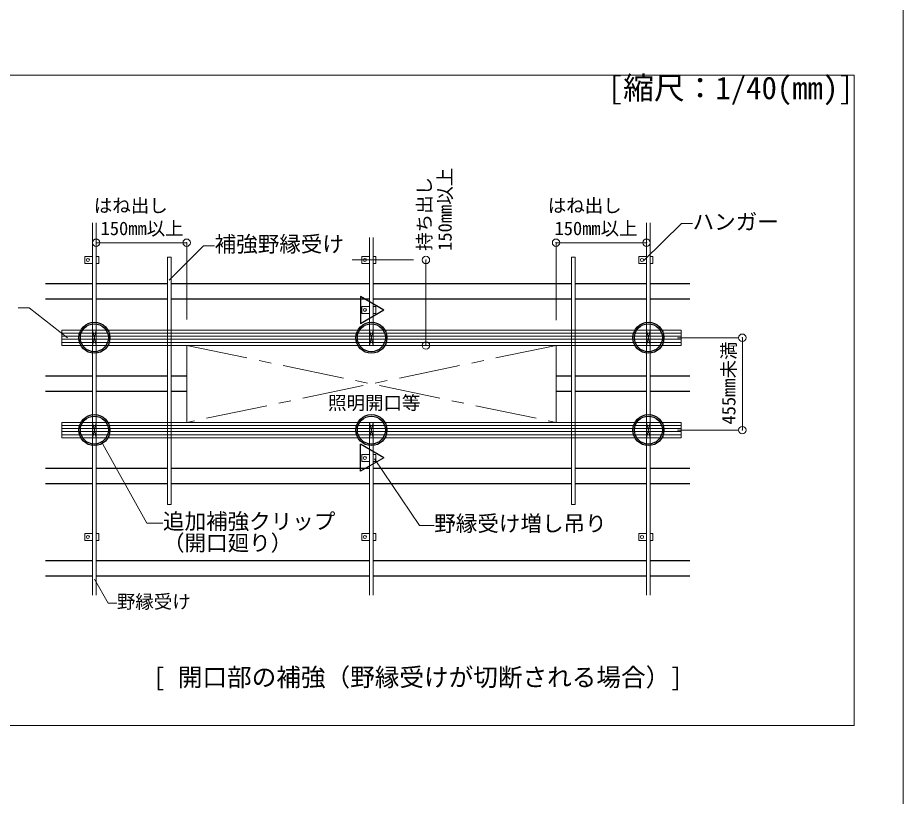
# Model space of a CAD drawing. Units: millimetres, scale not verified. Extents: x -7800 to 7800, y -5387 to 5300.
# Drawn here: x 4923 to 7800, y -35 to 2494 of the extents above; entities that cross this region are included whole.
import ezdxf
from ezdxf.enums import TextEntityAlignment as Align

# ---------------------------------------------------------------- set-up
doc = ezdxf.new("R2010")
doc.units = ezdxf.units.MM
doc.header["$LTSCALE"] = 40
doc.header["$PDMODE"] = 32
doc.header["$PDSIZE"] = 24
doc.linetypes.add('CHAIN1', pattern=[8, 5, -1, 1, -1])
for name, color, linetype, lineweight in [('7-0_中心線', 4, 'CHAIN1', 9), ('7-1_吊り材', 7, 'Continuous', 18), ('7-2_野縁受け', 3, 'Continuous', 18), ('7-3_野縁', 2, 'Continuous', 25), ('7-4_ブレース・補強材', 4, 'Continuous', 9), ('7-5_寸法', 4, 'Continuous', 9), ('7-6_文字', 7, 'Continuous', 18), ('7-A_クリップ', 7, 'Continuous', 18), ('7-C_ビス・アンカーボルト・強調図形', 2, 'Continuous', 25), ('F-3_野縁', 3, 'Continuous', 18)]:
    doc.layers.add(name, color=color, linetype=linetype, lineweight=lineweight)
doc.layers.add('F-6_文字', color=7, linetype='Continuous')
doc.styles.add('ＭＳ ゴシック', font='')
doc.styles.get('ＭＳ ゴシック').set_extended_font_data('MS Gothic')

msp = doc.modelspace()

# ---------------------------------------------------------------- linework, layer by layer
at = {"layer": '7-0_中心線'}
for p, q in [((6008.99, 1707.11), (6249.12, 1707.11)), ((7066.17, 1454.45), (7277.11, 1454.45)), ((5471.86, 1429.45), (6671.86, 1179.45)), ((6671.86, 1429.45), (5471.86, 1179.45)), ((7066.17, 1154.45), (7277.11, 1154.45))]:
    msp.add_line(p, q, dxfattribs=at)
at = {"layer": '7-1_吊り材'}
for p, q in [((5140.86, 1695.64), (5140.86, 1718.64)), ((5140.86, 1718.64), (5165.86, 1718.64)), ((5186.66, 1718.64), (5177.86, 1718.64)), ((5186.66, 1695.64), (5186.66, 1718.64)), ((6040.86, 1695.64), (6040.86, 1718.64)), ((6040.86, 1718.64), (6065.86, 1718.64)), ((6086.66, 1718.64), (6077.86, 1718.64)), ((6086.66, 1695.64), (6086.66, 1718.64)), ((6940.86, 1695.64), (6940.86, 1718.64)), ((6940.86, 1718.64), (6965.86, 1718.64)), ((6986.66, 1718.64), (6977.86, 1718.64)), ((6986.66, 1695.64), (6986.66, 1718.64)), ((5165.86, 1695.64), (5140.86, 1695.64)), ((5177.86, 1695.64), (5186.66, 1695.64)), ((6065.86, 1695.64), (6040.86, 1695.64)), ((6077.86, 1695.64), (6086.66, 1695.64)), ((6965.86, 1695.64), (6940.86, 1695.64)), ((6977.86, 1695.64), (6986.66, 1695.64)), ((6040.86, 1533.35), (6040.86, 1556.35)), ((6040.86, 1556.35), (6065.86, 1556.35)), ((6086.66, 1556.35), (6077.86, 1556.35)), ((6086.66, 1533.35), (6086.66, 1556.35)), ((6065.86, 1533.35), (6040.86, 1533.35)), ((6077.86, 1533.35), (6086.66, 1533.35)), ((6040.86, 1075.54), (6040.86, 1052.54)), ((6065.86, 1075.54), (6040.86, 1075.54)), ((6077.86, 1075.54), (6086.66, 1075.54)), ((6086.66, 1075.54), (6086.66, 1052.54)), ((6040.86, 1052.54), (6065.86, 1052.54)), ((6086.66, 1052.54), (6077.86, 1052.54)), ((5140.86, 795.64), (5140.86, 818.64)), ((5140.86, 818.64), (5165.86, 818.64)), ((5186.66, 818.64), (5177.86, 818.64)), ((5186.66, 795.64), (5186.66, 818.64)), ((6040.86, 795.64), (6040.86, 818.64)), ((6040.86, 818.64), (6065.86, 818.64)), ((6086.66, 818.64), (6077.86, 818.64)), ((6086.66, 795.64), (6086.66, 818.64)), ((6940.86, 795.64), (6940.86, 818.64)), ((6940.86, 818.64), (6965.86, 818.64)), ((6986.66, 818.64), (6977.86, 818.64)), ((5165.86, 795.64), (5140.86, 795.64)), ((5177.86, 795.64), (5186.66, 795.64)), ((6065.86, 795.64), (6040.86, 795.64)), ((6077.86, 795.64), (6086.66, 795.64)), ((6965.86, 795.64), (6940.86, 795.64))]:
    msp.add_line(p, q, dxfattribs=at)
msp.add_lwpolyline([(6977.86, 795.64), (6986.66, 795.64), (6986.66, 818.64)], dxfattribs=at)
for centre in [(5150.86, 1707.14), (6050.86, 1707.14), (6950.86, 1707.14), (6050.86, 1544.85), (6050.86, 1064.04), (5150.86, 807.14), (6050.86, 807.14), (6950.86, 807.14)]:
    msp.add_circle(centre, 5, dxfattribs=at)
at = {"layer": '7-2_野縁受け'}
for p, q in [((5165.86, 1827.68), (5165.86, 618.45)), ((5177.86, 1827.68), (5177.86, 618.45)), ((6965.86, 1827.68), (6965.86, 618.45)), ((6977.86, 1827.68), (6977.86, 618.45)), ((6065.86, 1780.45), (6065.86, 1429.45)), ((6077.86, 1780.45), (6077.86, 1429.45)), ((6065.86, 1429.45), (6077.86, 1429.45)), ((6065.86, 1179.45), (6065.86, 618.45)), ((6065.86, 1179.45), (6077.86, 1179.45)), ((6077.86, 1179.45), (6077.86, 618.45))]:
    msp.add_line(p, q, dxfattribs=at)
at = {"layer": '7-3_野縁'}
for p, q in [((5165.86, 1629.45), (5012.82, 1629.45)), ((5409.86, 1629.45), (5177.86, 1629.45)), ((6065.86, 1629.45), (5421.86, 1629.45)), ((6721.86, 1629.45), (6077.86, 1629.45)), ((6965.86, 1629.45), (6733.86, 1629.45)), ((7106.48, 1629.45), (6977.86, 1629.45)), ((5165.86, 1579.45), (5012.82, 1579.45)), ((5409.86, 1579.45), (5177.86, 1579.45)), ((6065.86, 1579.45), (5421.86, 1579.45)), ((6721.86, 1579.45), (6077.86, 1579.45)), ((6965.86, 1579.45), (6733.86, 1579.45)), ((7106.48, 1579.45), (6977.86, 1579.45)), ((5165.86, 1329.45), (5012.82, 1329.45)), ((5409.86, 1329.45), (5177.86, 1329.45)), ((5471.86, 1329.45), (5421.86, 1329.45)), ((6721.86, 1329.45), (6671.86, 1329.45)), ((6965.86, 1329.45), (6733.86, 1329.45)), ((7106.48, 1329.45), (6977.86, 1329.45)), ((5165.86, 1279.45), (5012.82, 1279.45)), ((5409.86, 1279.45), (5177.86, 1279.45)), ((5471.86, 1279.45), (5421.86, 1279.45)), ((6721.86, 1279.45), (6671.86, 1279.45)), ((6965.86, 1279.45), (6733.86, 1279.45)), ((7106.48, 1279.45), (6977.86, 1279.45)), ((5165.86, 1029.45), (5012.82, 1029.45)), ((5409.86, 1029.45), (5177.86, 1029.45)), ((6065.86, 1029.45), (5421.86, 1029.45)), ((6721.86, 1029.45), (6077.86, 1029.45)), ((6965.86, 1029.45), (6733.86, 1029.45)), ((7106.48, 1029.45), (6977.86, 1029.45)), ((5165.86, 979.45), (5012.82, 979.45)), ((5409.86, 979.45), (5177.86, 979.45)), ((6065.86, 979.45), (5421.86, 979.45)), ((6721.86, 979.45), (6077.86, 979.45)), ((6965.86, 979.45), (6733.86, 979.45)), ((7106.48, 979.45), (6977.86, 979.45)), ((5165.86, 729.45), (5012.82, 729.45)), ((6065.86, 729.45), (5177.86, 729.45)), ((6965.86, 729.45), (6077.86, 729.45)), ((7106.48, 729.45), (6977.86, 729.45)), ((5165.86, 679.45), (5012.82, 679.45)), ((6065.86, 679.45), (5177.86, 679.45)), ((6965.86, 679.45), (6077.86, 679.45)), ((7106.48, 679.45), (6977.86, 679.45))]:
    msp.add_line(p, q, dxfattribs=at)
at = {"layer": '7-4_ブレース・補強材'}
for p, q in [((5421.86, 1715.86), (5409.86, 1715.86)), ((5409.86, 1715.86), (5409.86, 912.26)), ((5421.86, 1715.86), (5421.86, 912.26)), ((6721.86, 1715.86), (6733.86, 1715.86)), ((6721.86, 1715.86), (6721.86, 912.26)), ((6733.86, 1715.86), (6733.86, 912.26)), ((7077.86, 1479.45), (5065.86, 1479.45)), ((5065.86, 1479.45), (5065.86, 1429.45)), ((7077.86, 1469.45), (5065.86, 1469.45)), ((7077.86, 1479.45), (7077.86, 1429.45)), ((7077.86, 1459.45), (5065.86, 1459.45)), ((7077.86, 1449.45), (5065.86, 1449.45)), ((7077.86, 1439.45), (5065.86, 1439.45)), ((5165.86, 1429.45), (5065.86, 1429.45)), ((6065.86, 1429.45), (5177.86, 1429.45)), ((6965.86, 1429.45), (6077.86, 1429.45)), ((7077.86, 1429.45), (6977.86, 1429.45)), ((5065.86, 1179.45), (5065.86, 1129.45)), ((5165.86, 1179.45), (5065.86, 1179.45)), ((5065.86, 1169.45), (7077.86, 1169.45)), ((5065.86, 1159.45), (7077.86, 1159.45)), ((6065.86, 1179.45), (5177.86, 1179.45)), ((6965.86, 1179.45), (6077.86, 1179.45)), ((7077.86, 1179.45), (6977.86, 1179.45)), ((7077.86, 1179.45), (7077.86, 1129.45)), ((5065.86, 1149.45), (7077.86, 1149.45)), ((5065.86, 1139.45), (7077.86, 1139.45)), ((5065.86, 1129.45), (7077.86, 1129.45)), ((5421.86, 912.26), (5409.86, 912.26)), ((6721.86, 912.26), (6733.86, 912.26))]:
    msp.add_line(p, q, dxfattribs=at)
at = {"layer": '7-5_寸法'}
for p, q in [((5177.86, 1763.12), (5471.86, 1763.12)), ((5471.86, 1763.12), (5471.86, 1514.02)), ((6671.86, 1763.12), (6671.86, 1511.62)), ((6671.86, 1763.12), (6965.86, 1763.12)), ((6249.12, 1707.11), (6249.12, 1429.45)), ((7277.11, 1454.45), (7277.11, 1154.45)), ((5471.86, 1179.45), (5471.86, 1429.45)), ((5471.86, 1179.45), (5471.86, 1429.45)), ((5471.86, 1429.45), (6671.86, 1429.45)), ((6671.86, 1179.45), (6671.86, 1429.45)), ((6671.86, 1429.45), (6671.86, 1179.45)), ((6671.86, 1179.45), (5471.86, 1179.45))]:
    msp.add_line(p, q, dxfattribs=at)
at = {"layer": '7-5_寸法', "color": 7}
for p in [(5177.86, 1763.12), (5471.86, 1763.12), (6671.86, 1763.12), (6965.86, 1763.12), (6249.12, 1707.11), (6249.12, 1429.45), (7277.11, 1454.45), (7277.11, 1154.45)]:
    msp.add_point(p, dxfattribs=at)
at = {"layer": '7-6_文字'}
for p, q in [((6957.15, 1705.44), (7079.9, 1825.05)), ((7079.9, 1825.05), (7115.41, 1825.05)), ((4960.27, 1551.41), (4923.79, 1551.41)), ((4960.27, 1551.41), (5084.88, 1453.85))]:
    msp.add_line(p, q, dxfattribs=at)
for points in [[(5415.35, 1641.29), (5526.74, 1752.69), (5562.61, 1752.69)], [(5193.97, 1118.14), (5342, 852.07), (5394.76, 852.07)], [(6081.63, 1060.85), (6227.87, 844.98), (6276.23, 844.98)], [(5172.06, 670.25), (5217.23, 592.02), (5244.99, 592.02)]]:
    msp.add_lwpolyline(points, dxfattribs=at)
at = {"layer": '7-A_クリップ'}
for p, q in [((5177.86, 1429.45), (5165.86, 1479.45)), ((5177.86, 1479.45), (5165.86, 1429.45)), ((6077.86, 1429.45), (6065.86, 1479.45)), ((6077.86, 1479.45), (6065.86, 1429.45)), ((6977.86, 1429.45), (6965.86, 1479.45)), ((6977.86, 1479.45), (6965.86, 1429.45)), ((5177.86, 1129.45), (5165.86, 1179.45)), ((5177.86, 1179.45), (5165.86, 1129.45)), ((6077.86, 1129.45), (6065.86, 1179.45)), ((6077.86, 1179.45), (6065.86, 1129.45)), ((6977.86, 1129.45), (6965.86, 1179.45)), ((6977.86, 1179.45), (6965.86, 1129.45))]:
    msp.add_line(p, q, dxfattribs=at)
for points in [[(5165.86, 1479.45), (5177.86, 1479.45), (5177.86, 1429.45), (5165.86, 1429.45)], [(6065.86, 1479.45), (6077.86, 1479.45), (6077.86, 1429.45), (6065.86, 1429.45)], [(6965.86, 1479.45), (6977.86, 1479.45), (6977.86, 1429.45), (6965.86, 1429.45)], [(5165.86, 1179.45), (5177.86, 1179.45), (5177.86, 1129.45), (5165.86, 1129.45)], [(6065.86, 1179.45), (6077.86, 1179.45), (6077.86, 1129.45), (6065.86, 1129.45)], [(6965.86, 1179.45), (6977.86, 1179.45), (6977.86, 1129.45), (6965.86, 1129.45)]]:
    msp.add_lwpolyline(points, close=True, dxfattribs=at)
at = {"layer": '7-C_ビス・アンカーボルト・強調図形'}
for p, q in [((6112.8, 1544.07), (6036.1, 1588.34)), ((6036.1, 1588.34), (6036.1, 1499.79)), ((6112.8, 1544.07), (6036.1, 1499.79)), ((6112.8, 1064.83), (6036.1, 1109.11)), ((6036.1, 1020.55), (6036.1, 1109.11)), ((6112.8, 1064.83), (6036.1, 1020.55))]:
    msp.add_line(p, q, dxfattribs=at)
for centre, radius in [((5171.86, 1454.45), 50.46), ((5171.86, 1454.45), 45.46), ((6071.86, 1454.45), 50.46), ((6071.86, 1454.45), 45.46), ((6971.86, 1454.45), 50.46), ((6971.86, 1454.45), 45.46), ((5171.86, 1154.45), 50.46), ((5171.86, 1154.45), 45.46), ((6071.86, 1154.45), 50.46), ((6071.86, 1154.45), 45.46), ((6971.86, 1154.45), 50.46), ((6971.86, 1154.45), 45.46)]:
    msp.add_circle(centre, radius, dxfattribs=at)
at = {"layer": 'F-3_野縁'}
for p, q in [((80, 2307.34), (7640, 2307.34)), ((7640, 2307.34), (7640, 194.34)), ((80, 194.34), (7640, 194.34))]:
    msp.add_line(p, q, dxfattribs=at)
msp.add_lwpolyline([(-7800, 5300), (7800, 5300), (7800, -5300)], dxfattribs=at)

# ---------------------------------------------------------------- texts
at = {"layer": '7-5_寸法', "style": 'ＭＳ ゴシック'}
for s, p in [('150mm以上', (6345.93, 1736.72)), ('持ち出し', (6279.06, 1736.72)), ('455mm未満', (7267.91, 1172.5))]:
    msp.add_text(s, height=43.99, rotation=90, dxfattribs=at).set_placement(p, align=Align.BOTTOM_LEFT)
for s, p in [('はね出し', (5170.12, 1848.6)), ('はね出し', (6644.92, 1848.6)), ('150mm以上', (5192.21, 1774.53)), ('150mm以上', (6667.01, 1774.53)), ('照明開口等', (5931.15, 1207.7))]:
    msp.add_text(s, height=43.99, dxfattribs=at).set_placement(p, align=Align.BOTTOM_LEFT)
at = {"layer": '7-6_文字', "style": 'ＭＳ ゴシック'}
for s, height, p in [('ハンガー', 51.32, (7115.41, 1790.05)), ('補強野縁受け', 51.32, (5562.61, 1717.69)), ('追加補強クリップ', 51.32, (5394.76, 817.07)), ('野縁受け増し吊り', 51.32, (6276.23, 809.98)), ('（開口廻り）', 51.32, (5394.76, 747.07)), ('野縁受け', 43.99, (5244.99, 562.02)), ('[ 開口部の補強（野縁受けが切断される場合）]', 58.65, (5363.11, 304.8))]:
    msp.add_text(s, height=height, dxfattribs=at).set_placement(p, align=Align.BOTTOM_LEFT)
at = {"layer": 'F-6_文字', "style": 'ＭＳ ゴシック'}
msp.add_text('[縮尺：1/40(mm)]', height=73.31, dxfattribs=at).set_placement((6840, 2207.34), align=Align.BOTTOM_LEFT)

doc.saveas('drawing.dxf')
